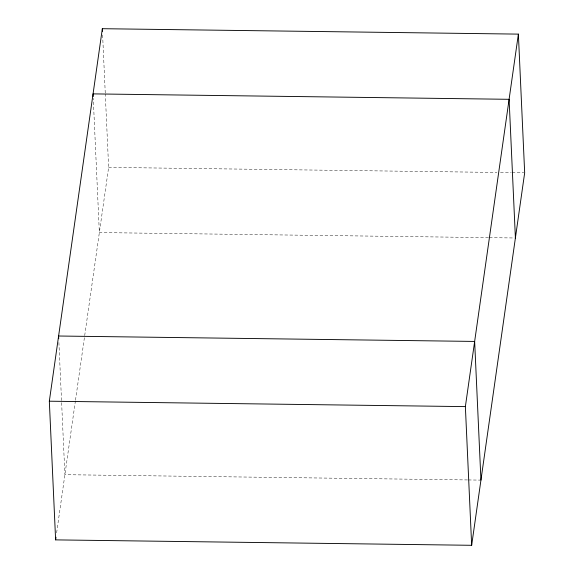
<?xml version="1.0" encoding="UTF-8"?>
<svg xmlns="http://www.w3.org/2000/svg" width="574" height="574" viewBox="0 0 574 574"><rect width="100%" height="100%" fill="white"/><g stroke="black" fill="none" stroke-linecap="round" stroke-linejoin="round"><path stroke-width="0.43" stroke-dasharray="2.87 2.15" d="M56.625 532.837L75.373 401.083M75.503 400.193L108.63 167.386L105.3 94.014M108.63 167.386L496.876 172.444M500.463 172.487L511.226 172.631M512.123 172.638L523.775 172.788M488.496 237.636L99.352 232.57L93.261 98.362M489.392 237.65L514.505 237.98M467.494 479.936L64.898 474.691L58.842 341.379M468.391 479.95L480.043 480.101M102.617 34.964L105.257 93.124"/><path stroke-width="0.86" d="M49.328 401.197L102.337 28.7L518.379 34.117L524.672 172.803L471.663 545.3L55.621 539.883L49.328 401.197L465.371 406.614L518.379 34.117M55.621 539.883L56.001 537.235M515.402 237.988L509.102 99.309L93.06 93.885L93.182 96.568M480.94 480.115L474.648 341.43L58.598 336.012L58.72 338.696M465.371 406.614L471.663 545.3M102.337 28.7L102.459 31.383"/></g></svg>
